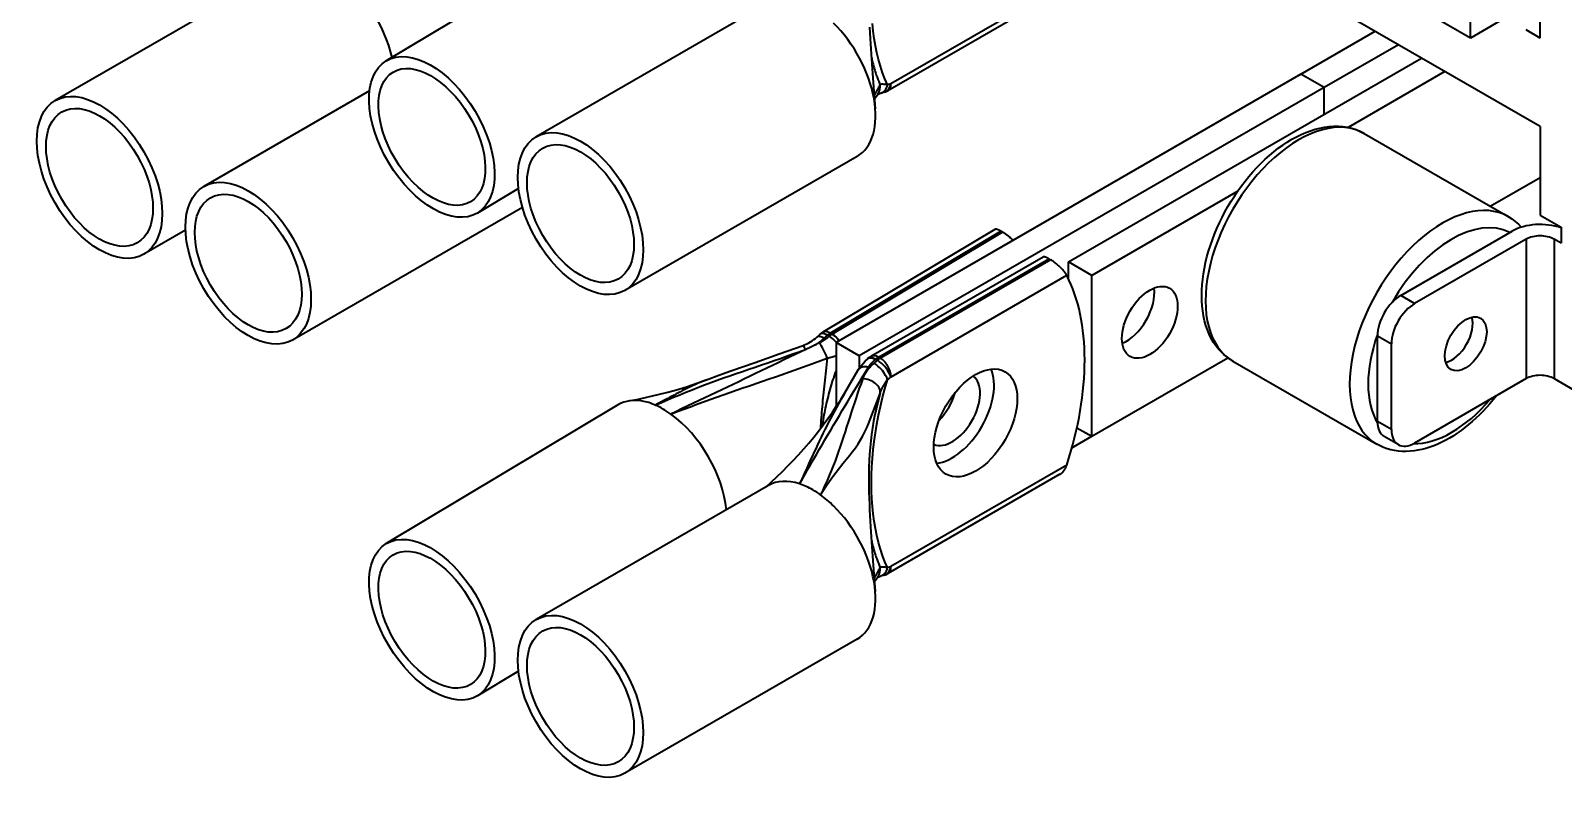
# Model space of a CAD drawing. Header units: millimetres. Extents: x -116965 to 323937, y 291661 to 566926.
# Drawn here: x -12207.3 to -11974.1, y 301772.8 to 301887.9 of the extents above; entities that cross this region are included whole.
import ezdxf

# ---------------------------------------------------------------- set-up
doc = ezdxf.new("R2010")
doc.units = ezdxf.units.MM
doc.layers.add('Visible Edges(Schneider)', color=7, linetype='Continuous', lineweight=35)
doc.layers.add('Visible Tangent Edges(Schneider)', color=7, linetype='Continuous', lineweight=35)

msp = doc.modelspace()

# ---------------------------------------------------------------- linework, layer by layer
at = {"layer": 'Visible Edges(Schneider)'}
for p, q in [((-11988.260336, 301886.81154), (-12028.211869, 301909.877569)), ((-11977.653734, 301886.81154), (-11977.653734, 301907.223955)), ((-12117.86906, 301904.493078), (-12153.218613, 301883.345402)), ((-11977.653734, 301873.339347), (-12026.090548, 301901.304355)), ((-12168.249297, 301897.695372), (-12203.604635, 301877.291825)), ((-12050.716628, 301893.898687), (-12076.902068, 301878.787084)), ((-12095.063745, 301892.18402), (-12130.419083, 301871.780473)), ((-11981.896374, 301890.485775), (-11988.260336, 301886.81154)), ((-11988.260336, 301886.81154), (-11988.260336, 301889.26103)), ((-12014.069733, 301881.300188), (-12002.756025, 301887.832161)), ((-11977.653734, 301886.81154), (-11979.775054, 301888.036285)), ((-11999.220491, 301885.79092), (-12010.534199, 301879.258947)), ((-12049.425072, 301852.722808), (-11995.684957, 301883.749678)), ((-11992.149423, 301881.708437), (-12006.864326, 301873.212783)), ((-12014.069733, 301881.300188), (-12084.780411, 301840.475359)), ((-12010.534199, 301879.258947), (-12081.244877, 301838.434118)), ((-12010.534199, 301879.258947), (-12014.069733, 301881.300188)), ((-12010.534199, 301875.176464), (-12010.534199, 301879.258947)), ((-12155.75993, 301878.780763), (-12180.977218, 301864.22788)), ((-12078.932256, 301877.573485), (-12078.400435, 301878.340688)), ((-12077.473563, 301878.547268), (-12077.983632, 301878.406087)), ((-12004.423286, 301872.288682), (-11982.502976, 301859.632985)), ((-11977.653734, 301873.339347), (-11977.653734, 301859.867153)), ((-12081.568144, 301868.798794), (-12116.923482, 301848.395248)), ((-11985.230898, 301861.207951), (-11977.653734, 301865.582629)), ((-12133.112862, 301863.910777), (-12139.357147, 301860.175168)), ((-12023.663756, 301863.513628), (-12045.889538, 301850.681567)), ((-12132.510162, 301861.024662), (-12167.481617, 301840.842655)), ((-11977.653734, 301859.867153), (-11974.471753, 301858.030036)), ((-12183.766594, 301857.566819), (-12190.109034, 301853.9066)), ((-12060.621554, 301857.681792), (-12086.808008, 301842.01589)), ((-12059.441146, 301857.253543), (-12059.723989, 301857.416842)), ((-11998.866937, 301847.619704), (-11981.896374, 301857.417663)), ((-11979.775054, 301856.192918), (-11996.745617, 301846.39496)), ((-11974.471753, 301855.580546), (-11975.532413, 301856.192918)), ((-11974.471753, 301858.030036), (-11974.471753, 301855.580546)), ((-12053.293284, 301853.468561), (-12079.477728, 301838.357533)), ((-12052.391849, 301853.211198), (-12052.109006, 301853.047899)), ((-12045.889538, 301850.681567), (-12049.425072, 301852.722808)), ((-12049.425072, 301850.18634), (-12049.425072, 301852.722808)), ((-12045.889538, 301826.186669), (-12045.889538, 301850.681567)), ((-12084.780411, 301840.475359), (-12084.780411, 301830.684166)), ((-12081.244877, 301838.434118), (-12084.780411, 301840.475359)), ((-12002.402471, 301828.432035), (-12002.402471, 301841.49598)), ((-12000.281151, 301827.20729), (-12000.281151, 301840.271235)), ((-12081.244877, 301838.434118), (-12081.244877, 301836.544307)), ((-12079.952124, 301838.005654), (-12079.882391, 301838.066961)), ((-12045.889538, 301826.186669), (-12025.179845, 301838.143416)), ((-12024.423286, 301837.647666), (-12002.502976, 301824.991969)), ((-12083.457494, 301832.811928), (-12081.399007, 301836.298532)), ((-11979.775054, 301834.964007), (-11996.745617, 301825.166048)), ((-11975.532413, 301834.964007), (-11962.097385, 301827.20729)), ((-12117.86906, 301831.008385), (-12153.218613, 301809.86071)), ((-12048.885283, 301824.457075), (-12045.889538, 301826.186669)), ((-12048.137012, 301827.484249), (-12045.889538, 301826.186669)), ((-11999.245617, 301824.918404), (-12001.366937, 301826.143149)), ((-12095.063745, 301818.699327), (-12130.419083, 301798.295781)), ((-12050.716628, 301820.413994), (-12076.902068, 301805.302392)), ((-12078.932256, 301804.088792), (-12078.400435, 301804.855996)), ((-12077.473563, 301805.062576), (-12077.983632, 301804.921395)), ((-12081.568144, 301795.314102), (-12116.923482, 301774.910556)), ((-12133.112862, 301790.426085), (-12139.357147, 301786.690475))]:
    msp.add_line(p, q, dxfattribs=at)
at = {"layer": 'Visible Edges(Schneider)', "flags": 128}
for points in [[(-12079.681531, 301888.460746), (-12079.63798, 301887.600804), (-12079.590536, 301886.760625), (-12079.540242, 301885.940662), (-12079.488136, 301885.141375), (-12079.435261, 301884.363218), (-12079.382657, 301883.606647), (-12079.330716, 301882.869233), (-12079.226696, 301881.433645), (-12079.122665, 301880.042869), (-12079.018896, 301878.68823), (-12078.915664, 301877.361055), (-12078.813102, 301876.053815)], [(-12078.485663, 301878.219147), (-12078.406442, 301878.258154), (-12078.294202, 301878.305018), (-12078.152161, 301878.355393), (-12077.983632, 301878.406087)], [(-12077.473563, 301878.547268), (-12077.162058, 301878.65676), (-12076.902068, 301878.787084)], [(-12024.423286, 301837.647665), (-12024.996766, 301838.012619), (-12025.537816, 301838.425255), (-12026.044496, 301838.882501), (-12026.514866, 301839.381283), (-12026.946987, 301839.918526), (-12027.339111, 301840.491054), (-12027.691294, 301841.095537), (-12028.00409, 301841.72963), (-12028.277978, 301842.391117), (-12028.513437, 301843.077784), (-12028.710944, 301843.787414), (-12028.871041, 301844.5179), (-12028.994538, 301845.267838), (-12029.082035, 301846.03578), (-12029.1341, 301846.82023), (-12029.151296, 301847.619696), (-12029.13419, 301848.432682), (-12029.083344, 301849.257692), (-12028.999268, 301850.093259), (-12028.88244, 301850.937832), (-12028.733453, 301851.78976), (-12028.552897, 301852.647385), (-12028.341364, 301853.509054), (-12028.099447, 301854.373112), (-12027.827735, 301855.237902), (-12027.526847, 301856.101701), (-12027.197575, 301856.962711), (-12026.840772, 301857.819174), (-12026.457292, 301858.669327), (-12026.04799, 301859.51141), (-12025.61372, 301860.343664), (-12025.155336, 301861.164324), (-12024.673791, 301861.971603), (-12024.170174, 301862.763823), (-12023.645572, 301863.539351), (-12023.101073, 301864.296555), (-12022.537768, 301865.033801), (-12021.956746, 301865.749457), (-12021.359105, 301866.441891), (-12020.746033, 301867.109566), (-12020.11869, 301867.751109), (-12019.47822, 301868.365164), (-12018.825764, 301868.950374), (-12018.162465, 301869.505383), (-12017.489465, 301870.028833), (-12016.807902, 301870.519402), (-12016.118858, 301870.975945), (-12015.42335, 301871.397245), (-12014.722392, 301871.782073), (-12014.016998, 301872.129199), (-12013.308184, 301872.437391), (-12012.596964, 301872.705421), (-12011.884166, 301872.932034), (-12011.170637, 301873.115792), (-12010.458061, 301873.255188), (-12009.748166, 301873.348713), (-12009.042677, 301873.39486), (-12008.34332, 301873.392121), (-12007.651822, 301873.338988), (-12006.970629, 301873.233712), (-12006.303489, 301873.075757), (-12005.654091, 301872.865409), (-12005.026127, 301872.602955), (-12004.423286, 301872.288682)], [(-11982.502976, 301859.632985), (-11981.96027, 301859.289689), (-11981.446091, 301858.903782), (-11980.962542, 301858.477739), (-11980.511728, 301858.014038)], [(-12059.72399, 301857.416841), (-12059.776799, 301857.44687), (-12059.828994, 301857.475612), (-12059.880454, 301857.503002), (-12059.931063, 301857.528975), (-12059.98071, 301857.55346), (-12060.029275, 301857.576394), (-12060.076646, 301857.597709), (-12060.122706, 301857.617339), (-12060.167339, 301857.635217), (-12060.210429, 301857.651278), (-12060.251868, 301857.66545), (-12060.291536, 301857.677674), (-12060.329384, 301857.687937), (-12060.365399, 301857.696273), (-12060.399564, 301857.702721), (-12060.431865, 301857.707316), (-12060.462288, 301857.710095), (-12060.490811, 301857.711098), (-12060.517427, 301857.710359), (-12060.542115, 301857.707916), (-12060.564864, 301857.703806), (-12060.585659, 301857.698064), (-12060.60448, 301857.69073), (-12060.621518, 301857.681761)], [(-12057.853961, 301856.021448), (-12057.913946, 301856.079863), (-12057.974535, 301856.137695), (-12058.035596, 301856.194827), (-12058.09713, 301856.251261), (-12058.16014, 301856.307911), (-12058.224713, 301856.364851), (-12058.290662, 301856.421907), (-12058.3578, 301856.478906), (-12058.425938, 301856.535674), (-12058.49489, 301856.592037), (-12058.564471, 301856.64782), (-12058.634487, 301856.702853), (-12058.70476, 301856.756956), (-12058.775092, 301856.809963), (-12058.8453, 301856.861715), (-12058.915192, 301856.912106), (-12058.984589, 301856.961029), (-12059.053308, 301857.008377), (-12059.121165, 301857.054049), (-12059.187978, 301857.097936), (-12059.253567, 301857.139934), (-12059.317747, 301857.179937), (-12059.380334, 301857.217842), (-12059.441147, 301857.253542)], [(-12052.39185, 301853.211197), (-12052.444042, 301853.240849), (-12052.495664, 301853.269207), (-12052.546607, 301853.296208), (-12052.596754, 301853.32179), (-12052.646001, 301853.345884), (-12052.694231, 301853.368429), (-12052.741335, 301853.389362), (-12052.787202, 301853.408615), (-12052.831721, 301853.426127), (-12052.874779, 301853.441835), (-12052.916267, 301853.455669), (-12052.956073, 301853.467573), (-12052.994135, 301853.477523), (-12053.030442, 301853.485552), (-12053.064973, 301853.4917), (-12053.09771, 301853.496004), (-12053.128642, 301853.498503), (-12053.15775, 301853.499231), (-12053.185014, 301853.498231), (-12053.210425, 301853.495535), (-12053.233958, 301853.491187), (-12053.255606, 301853.48522), (-12053.275344, 301853.477676), (-12053.293268, 301853.468544)], [(-12049.677731, 301850.69551), (-12049.726474, 301850.785425), (-12049.782603, 301850.879903), (-12049.845829, 301850.978348), (-12049.915878, 301851.080155), (-12049.992467, 301851.184726), (-12050.075313, 301851.29146), (-12050.164109, 301851.399758), (-12050.25826, 301851.508978), (-12050.35699, 301851.618432), (-12050.459532, 301851.727428), (-12050.565102, 301851.835284), (-12050.672938, 301851.941302), (-12050.782501, 301852.045028), (-12050.896517, 301852.148997), (-12051.015106, 301852.25329), (-12051.137177, 301852.356872), (-12051.261652, 301852.458699), (-12051.387441, 301852.557736), (-12051.513452, 301852.652965), (-12051.638596, 301852.743605), (-12051.761791, 301852.82904), (-12051.881976, 301852.908645), (-12051.998071, 301852.981805), (-12052.109008, 301853.047898)], [(-12087.201308, 301841.725237), (-12087.020746, 301841.873373), (-12086.808008, 301842.01589)], [(-12104.498687, 301834.788991), (-12102.643305, 301835.484729), (-12100.790433, 301836.15253), (-12097.102379, 301837.445796), (-12093.433498, 301838.72844), (-12089.782283, 301840.027426)], [(-12089.782283, 301840.027426), (-12089.493404, 301840.140008), (-12089.208847, 301840.267846), (-12088.931234, 301840.409397), (-12088.663091, 301840.562824), (-12088.405629, 301840.72682), (-12088.159628, 301840.900311), (-12087.92678, 301841.081542), (-12087.708653, 301841.268598)], [(-12088.040559, 301840.066648), (-12088.09183, 301840.03952), (-12088.14322, 301840.012539), (-12088.19473, 301839.985705), (-12088.246361, 301839.959022), (-12088.298112, 301839.93249), (-12088.349982, 301839.906113), (-12088.40197, 301839.879893), (-12088.454075, 301839.853831), (-12088.506297, 301839.82793), (-12088.558636, 301839.802193), (-12088.611089, 301839.776621), (-12088.663657, 301839.751217), (-12088.716341, 301839.725981), (-12088.769141, 301839.700915), (-12088.822055, 301839.67602), (-12088.875084, 301839.651298), (-12088.928227, 301839.62675), (-12088.981483, 301839.602377), (-12089.034853, 301839.578181), (-12089.088336, 301839.554163), (-12089.14193, 301839.530325), (-12089.195635, 301839.506667), (-12089.24945, 301839.483191), (-12089.303373, 301839.459898)], [(-12081.399007, 301836.298532), (-12081.078624, 301836.783627), (-12080.727871, 301837.225208), (-12080.351362, 301837.630928), (-12079.952124, 301838.005653)], [(-12079.882391, 301838.066961), (-12079.696972, 301838.215234), (-12079.477728, 301838.357533)], [(-12116.375802, 301831.56765), (-12114.866809, 301831.86206), (-12113.361334, 301832.18146), (-12111.861094, 301832.528821), (-12110.367813, 301832.907114), (-12108.883211, 301833.319306), (-12107.409009, 301833.76837), (-12105.946927, 301834.257275), (-12104.498687, 301834.788991)], [(-12095.471072, 301818.464259), (-12094.617422, 301819.244733), (-12093.771738, 301820.041988), (-12092.935252, 301820.855747), (-12092.109192, 301821.685739), (-12091.29479, 301822.531686), (-12090.493275, 301823.393318), (-12089.705876, 301824.270356), (-12088.933824, 301825.162532), (-12088.178349, 301826.069569), (-12087.440682, 301826.991193), (-12086.72205, 301827.927131), (-12086.023686, 301828.877107), (-12085.346818, 301829.840849), (-12084.692677, 301830.818082), (-12084.062492, 301831.808533), (-12083.457494, 301832.811928)], [(-11984.311381, 301832.344958), (-11984.801035, 301831.734186), (-11985.302847, 301831.139743), (-11985.816113, 301830.562603), (-11986.340124, 301830.003675), (-11986.874186, 301829.463788), (-11987.417601, 301828.943768), (-11987.969673, 301828.444444), (-11988.529707, 301827.966641), (-11989.097004, 301827.511188), (-11989.670868, 301827.078911), (-11990.25061, 301826.670574), (-11990.83559, 301826.286864), (-11991.425188, 301825.928531), (-11992.018786, 301825.596325), (-11992.615764, 301825.290995), (-11993.215507, 301825.013291), (-11993.817393, 301824.763965), (-11994.420804, 301824.543765), (-11995.025296, 301824.353465), (-11995.630362, 301824.193955), (-11996.23496, 301824.066151), (-11996.838037, 301823.970976), (-11997.438541, 301823.909349), (-11998.035421, 301823.882187), (-11998.627622, 301823.890412), (-11999.214092, 301823.934942), (-11999.793408, 301824.016878), (-12000.363258, 301824.136738), (-12000.92139, 301824.294352), (-12001.465554, 301824.489545), (-12001.993499, 301824.722143), (-12002.502977, 301824.991968)], [(-12078.868146, 301829.493231), (-12079.066479, 301828.494403), (-12079.237414, 301827.491306), (-12079.382485, 301826.48596), (-12079.503224, 301825.480381), (-12079.601166, 301824.476587), (-12079.677845, 301823.476596), (-12079.734795, 301822.482424), (-12079.773548, 301821.49609), (-12079.795639, 301820.519612), (-12079.802602, 301819.555008), (-12079.79597, 301818.604294), (-12079.778415, 301817.669879), (-12079.752789, 301816.753392), (-12079.720147, 301815.855298), (-12079.681531, 301814.976054), (-12079.63798, 301814.116112), (-12079.590536, 301813.275932), (-12079.540242, 301812.455969), (-12079.488136, 301811.656682), (-12079.435261, 301810.878525), (-12079.382657, 301810.121955), (-12079.330716, 301809.384541), (-12079.226696, 301807.948953), (-12079.122665, 301806.558177), (-12079.018896, 301805.203538), (-12078.915664, 301803.876363), (-12078.813102, 301802.569123)], [(-12050.716637, 301820.414016), (-12050.660637, 301820.447847), (-12050.605062, 301820.484301), (-12050.55002, 301820.523308), (-12050.495616, 301820.5648), (-12050.441953, 301820.608712), (-12050.389141, 301820.654974), (-12050.337284, 301820.703518), (-12050.286485, 301820.754277), (-12050.23685, 301820.807185), (-12050.188486, 301820.862172), (-12050.141498, 301820.919171), (-12050.095993, 301820.978112), (-12050.052048, 301821.038903), (-12050.009711, 301821.1014), (-12049.969023, 301821.165457), (-12049.930016, 301821.230933), (-12049.892729, 301821.297681), (-12049.857206, 301821.365555), (-12049.823479, 301821.434414), (-12049.791589, 301821.504112), (-12049.761577, 301821.574502), (-12049.733474, 301821.645443), (-12049.707327, 301821.716787), (-12049.683168, 301821.788393)], [(-12078.485663, 301804.734454), (-12078.406442, 301804.773462), (-12078.294202, 301804.820326), (-12078.152161, 301804.8707), (-12077.983632, 301804.921395)], [(-12077.473563, 301805.062576), (-12077.162058, 301805.172068), (-12076.902068, 301805.302392)]]:
    msp.add_lwpolyline(points, dxfattribs=at)
at = {"layer": 'Visible Edges(Schneider)'}
for centre, major_axis, ratio, start_param, end_param in [((-12161.501496, 301886.002759), (-6.7478, 11.692613), 0.5774756636, 4.2163052071, 5.3735407794), ((-12088.315944, 301880.491407), (6.7478, -11.692613), 0.5774756636, 0, 2.0205080017), ((-11977.653734, 301854.968174), (-6, 0), 0.5773502692, 4.1533991144, 5.4977871438), ((-11977.653734, 301854.968174), (-3, 0), 0.5773502692, 3.926990817, 5.4977871438), ((-12077.002236, 301820.474563), (21.25, 36.80608), 0.5773502692, 5.0680101825, 5.9271296789), ((-12040.586237, 301845.578463), (3, 5.196152), 0.5773502692, 3.7717298997, 5.6530480611), ((-12040.586237, 301845.578463), (-3, -5.196152), 0.5773502692, 0.6301372461, 2.5114554075), ((-11998.866937, 301843.537221), (-2.5, -4.330127), 0.5773502692, 3.926990817, 5.4977871438), ((-11996.745617, 301842.312477), (2.5, 4.330127), 0.5773502692, 0.7853981634, 2.3561944902), ((-11991.088763, 301841.49598), (-2.25, -3.897114), 0.5773502692, 0.4908826783, 2.6507099753), ((-11991.088763, 301841.49598), (2.25, 3.897114), 0.5773502692, 3.6324753319, 5.7923026289), ((-12227.623495, 301213.514777), (-901.977596, -1019.446865), 0.2510860478, 4.2855385261, 4.2860857914), ((-12067.102742, 301830.269152), (3, 5.196152), 0.5773502692, 3.2005523725, 6.2242255882), ((-12067.102742, 301830.269152), (4.5, 7.794229), 0.5773502692, 3.5453073402, 5.8794706205), ((-11977.653734, 301833.739263), (-3, 0), 0.5773502692, 3.926990817, 5.4977871438), ((-12070.638276, 301832.310393), (3, 5.196152), 0.5773502692, 4.2930204806, 5.1317574802), ((-12110.938328, 301819.423268), (-6.930733, 11.585117), 0.5668103666, 5.824697988, 6.2831853072), ((-12110.938328, 301819.423268), (-6.930733, 11.585117), 0.5668103666, 5.6132578639, 5.824697988), ((-12110.938328, 301819.423268), (-6.930733, 11.585117), 0.5668103666, 5.3645478748, 5.6132578639), ((-12110.938328, 301819.423268), (-6.930733, 11.585117), 0.5668103666, 4.0164354647, 5.3645478748), ((-11998.866937, 301830.473276), (-2.5, -4.330127), 0.5773502692, 5.4977871438, 6.2831853072), ((-11996.745617, 301829.248531), (-2.5, -4.330127), 0.5773502692, 5.4977871438, 7.0685834706), ((-12088.315944, 301807.006715), (-6.7478, 11.692613), 0.5774756636, 5.7102864328, 6.2831853072), ((-12088.315944, 301807.006715), (-6.7478, 11.692613), 0.5774756636, 5.4978957739, 5.7102864328), ((-12088.315944, 301807.006715), (-6.7478, 11.692613), 0.5774756636, 5.3735407794, 5.4978957739), ((-12088.315944, 301807.006715), (-6.7478, 11.692613), 0.5774756636, 5.1621006553, 5.3735407794), ((-12088.315944, 301807.006715), (6.7478, -11.692613), 0.5774756636, 0, 2.0205080017)]:
    msp.add_ellipse(centre, major_axis=major_axis, ratio=ratio, start_param=start_param, end_param=end_param, dxfattribs=at)
for centre, major_axis, ratio in [((-12146.28788, 301871.760285), (-6.930733, 11.585117), 0.5668103666), ((-12146.28788, 301871.760285), (-5.903958, 9.868804), 0.5668103666), ((-12196.856834, 301865.599213), (-6.7478, 11.692613), 0.5774756636), ((-12196.856834, 301865.599213), (-5.748126, 9.960374), 0.5774756636), ((-12123.671283, 301860.087861), (6.7478, -11.692613), 0.5774756636), ((-12123.671283, 301860.087861), (5.748126, -9.960374), 0.5774756636), ((-12174.229417, 301852.535267), (6.7478, -11.692613), 0.5774756636), ((-12174.229417, 301852.535267), (5.748126, -9.960374), 0.5774756636), ((-12037.050703, 301843.537221), (3, 5.196152), 0.5773502692), ((-11988.967442, 301840.271235), (-2.25, -3.897114), 0.5773502692), ((-12063.567208, 301828.227911), (4.5, 7.794229), 0.5773502692), ((-12146.28788, 301798.275593), (-6.930733, 11.585117), 0.5668103666), ((-12146.28788, 301798.275593), (-5.903958, 9.868804), 0.5668103666), ((-12123.671283, 301786.603168), (6.7478, -11.692613), 0.5774756636), ((-12123.671283, 301786.603168), (5.748126, -9.960374), 0.5774756636)]:
    msp.add_ellipse(centre, major_axis=major_axis, ratio=ratio, dxfattribs=at)
at = {"layer": 'Visible Tangent Edges(Schneider)'}
for p, q in [((-12049.683169, 301895.273084), (-12076.425347, 301879.840188)), ((-12076.460932, 301879.824906), (-12076.970494, 301879.683865)), ((-12085.65664, 301841.902776), (-12059.723989, 301857.416842)), ((-12059.441146, 301857.253543), (-12085.360044, 301841.747705)), ((-11979.775054, 301856.192918), (-11979.775054, 301834.964007)), ((-11975.532413, 301856.192918), (-11975.532413, 301834.964007)), ((-12078.32775, 301838.243604), (-12052.391849, 301853.211198)), ((-12052.109006, 301853.047899), (-12078.045554, 301838.079931)), ((-12076.419562, 301835.262814), (-12049.677732, 301850.695509)), ((-11996.745617, 301846.39496), (-11998.866937, 301847.619704)), ((-12085.37377, 301841.739534), (-12085.65664, 301841.902776)), ((-12086.100396, 301841.571662), (-12085.817856, 301841.408263)), ((-12085.360044, 301841.747705), (-12085.37377, 301841.739534)), ((-12002.402471, 301841.49598), (-12000.281151, 301840.271235)), ((-12078.846433, 301837.858652), (-12078.776181, 301837.919773)), ((-12000.281151, 301827.20729), (-12002.402471, 301828.432035)), ((-12049.683169, 301821.788392), (-12076.425347, 301806.355495)), ((-12076.460932, 301806.340214), (-12076.970494, 301806.199173))]:
    msp.add_line(p, q, dxfattribs=at)
at = {"layer": 'Visible Tangent Edges(Schneider)', "flags": 128}
for points in [[(-12076.97077, 301879.684584), (-12077.357135, 301880.593066), (-12077.710991, 301881.536599), (-12078.032064, 301882.514479), (-12078.319981, 301883.525732), (-12078.574221, 301884.568226), (-12078.794626, 301885.639993), (-12078.981068, 301886.739101), (-12079.133417, 301887.863624), (-12079.251553, 301889.011623)], [(-12079.404941, 301883.928068), (-12079.363462, 301883.738222), (-12079.320801, 301883.549611), (-12079.276957, 301883.36225), (-12079.231927, 301883.176149), (-12079.185709, 301882.991324), (-12079.1383, 301882.807786), (-12079.089699, 301882.625549), (-12079.039902, 301882.444626), (-12078.988909, 301882.26503), (-12078.936715, 301882.086773), (-12078.88332, 301881.909869), (-12078.82872, 301881.734331), (-12078.772915, 301881.560174), (-12078.715911, 301881.387426), (-12078.657709, 301881.216091), (-12078.598307, 301881.046173), (-12078.537708, 301880.877674), (-12078.47591, 301880.710597), (-12078.412913, 301880.544945), (-12078.348717, 301880.38072), (-12078.283323, 301880.217924), (-12078.21673, 301880.056562), (-12078.148938, 301879.896635), (-12078.079947, 301879.738147)], [(-12078.07972, 301879.737121), (-12078.116925, 301879.670693), (-12078.154111, 301879.604126), (-12078.191282, 301879.537419), (-12078.228439, 301879.470571), (-12078.265586, 301879.403579), (-12078.302726, 301879.336443), (-12078.339862, 301879.269161), (-12078.376996, 301879.201732), (-12078.414132, 301879.134154), (-12078.451273, 301879.066427), (-12078.488421, 301878.998547), (-12078.52558, 301878.930515), (-12078.562752, 301878.862329), (-12078.599941, 301878.793988), (-12078.637149, 301878.725489), (-12078.674379, 301878.656831), (-12078.711634, 301878.588014), (-12078.748917, 301878.519036), (-12078.786232, 301878.449895), (-12078.823581, 301878.38059), (-12078.860959, 301878.31112), (-12078.898365, 301878.241483), (-12078.935807, 301878.171678), (-12078.973292, 301878.101703)], [(-12076.970494, 301879.683865), (-12077.032195, 301879.694184), (-12077.092815, 301879.703862), (-12077.152313, 301879.71289), (-12077.210647, 301879.721257), (-12077.267777, 301879.728955), (-12077.32366, 301879.735973), (-12077.378258, 301879.742305), (-12077.431533, 301879.747941), (-12077.483444, 301879.752873), (-12077.533958, 301879.757093), (-12077.583034, 301879.760595), (-12077.630651, 301879.763372), (-12077.676849, 301879.76542), (-12077.721615, 301879.76673), (-12077.764897, 301879.767289), (-12077.806642, 301879.767086), (-12077.846802, 301879.766113), (-12077.885328, 301879.764361), (-12077.922177, 301879.761823), (-12077.9573, 301879.758491), (-12077.990654, 301879.754358), (-12078.022201, 301879.749421), (-12078.051902, 301879.743677), (-12078.07972, 301879.737121)], [(-12076.425347, 301879.840188), (-12076.426845, 301879.839332), (-12076.428343, 301879.838495), (-12076.429842, 301879.837676), (-12076.43134, 301879.836876), (-12076.432838, 301879.836094), (-12076.434334, 301879.835332), (-12076.43583, 301879.834587), (-12076.437324, 301879.833862), (-12076.438817, 301879.833157), (-12076.440308, 301879.83247), (-12076.441797, 301879.831803), (-12076.443284, 301879.831155), (-12076.44477, 301879.830527), (-12076.446253, 301879.829917), (-12076.447734, 301879.829328), (-12076.449212, 301879.828757), (-12076.450689, 301879.828206), (-12076.452162, 301879.827675), (-12076.453633, 301879.827164), (-12076.4551, 301879.826672), (-12076.456564, 301879.826201), (-12076.458024, 301879.825749), (-12076.45948, 301879.825318), (-12076.460932, 301879.824906)], [(-12086.100396, 301841.571662), (-12086.082333, 301841.587797), (-12086.064213, 301841.603745), (-12086.04604, 301841.619502), (-12086.027817, 301841.635067), (-12086.009546, 301841.650436), (-12085.991231, 301841.665608), (-12085.972875, 301841.680579), (-12085.954481, 301841.695347), (-12085.936052, 301841.709909), (-12085.917592, 301841.724262), (-12085.899102, 301841.738406), (-12085.880583, 301841.75234), (-12085.862036, 301841.766064), (-12085.84346, 301841.779576), (-12085.824858, 301841.792878), (-12085.806229, 301841.805967), (-12085.787576, 301841.818842), (-12085.768904, 301841.831501), (-12085.750216, 301841.84394), (-12085.731514, 301841.856158), (-12085.712802, 301841.868152), (-12085.694084, 301841.879921), (-12085.675362, 301841.891463), (-12085.65664, 301841.902776)], [(-12088.04056, 301840.066648), (-12087.975122, 301840.105333), (-12087.910198, 301840.144477), (-12087.845774, 301840.184082), (-12087.781816, 301840.224163), (-12087.718301, 301840.264729), (-12087.655236, 301840.305772), (-12087.592634, 301840.347281), (-12087.530503, 301840.389246), (-12087.468851, 301840.431656), (-12087.407688, 301840.474503), (-12087.347021, 301840.517777), (-12087.286859, 301840.561467), (-12087.22721, 301840.605564), (-12087.168082, 301840.650057), (-12087.109483, 301840.694937), (-12087.051422, 301840.740195), (-12086.993906, 301840.785819), (-12086.936945, 301840.831799), (-12086.880545, 301840.878125), (-12086.824713, 301840.924787), (-12086.769457, 301840.971776), (-12086.714782, 301841.019082), (-12086.660698, 301841.066694), (-12086.60721, 301841.114602)], [(-12087.293238, 301840.42519), (-12087.324379, 301840.410257), (-12087.355521, 301840.395325), (-12087.386662, 301840.380391), (-12087.417803, 301840.365457), (-12087.448943, 301840.350522), (-12087.480084, 301840.335587), (-12087.511224, 301840.320651), (-12087.542363, 301840.305714), (-12087.573502, 301840.290777), (-12087.604641, 301840.275839), (-12087.63578, 301840.260901), (-12087.666919, 301840.245962), (-12087.698057, 301840.231022), (-12087.729195, 301840.216082), (-12087.760332, 301840.201141), (-12087.79147, 301840.186199), (-12087.822607, 301840.171258), (-12087.853744, 301840.156315), (-12087.88488, 301840.141372), (-12087.916016, 301840.126428), (-12087.947152, 301840.111484), (-12087.978288, 301840.096539), (-12088.009424, 301840.081593), (-12088.040559, 301840.066647)], [(-12085.817856, 301841.408263), (-12085.871668, 301841.361332), (-12085.926203, 301841.31479), (-12085.981453, 301841.268655), (-12086.037407, 301841.222946), (-12086.094056, 301841.17768), (-12086.15139, 301841.132877), (-12086.2094, 301841.088554), (-12086.268075, 301841.04473), (-12086.327393, 301841.001431), (-12086.387348, 301840.958673), (-12086.447941, 301840.916469), (-12086.509175, 301840.87483), (-12086.571052, 301840.833769), (-12086.633575, 301840.793297), (-12086.696745, 301840.753427), (-12086.760566, 301840.714171), (-12086.825036, 301840.675549), (-12086.890141, 301840.637587), (-12086.955866, 301840.600312), (-12087.022194, 301840.563751), (-12087.089111, 301840.527932), (-12087.156601, 301840.492881), (-12087.224648, 301840.458624), (-12087.293238, 301840.42519)], [(-12086.60721, 301841.114602), (-12086.586102, 301841.133672), (-12086.564992, 301841.15274), (-12086.543881, 301841.171805), (-12086.52277, 301841.190868), (-12086.501658, 301841.209928), (-12086.480546, 301841.228986), (-12086.459432, 301841.248042), (-12086.438318, 301841.267096), (-12086.417203, 301841.286147), (-12086.396088, 301841.305197), (-12086.374971, 301841.324243), (-12086.353854, 301841.343288), (-12086.332736, 301841.362331), (-12086.311618, 301841.381371), (-12086.290499, 301841.40041), (-12086.269379, 301841.419446), (-12086.248259, 301841.43848), (-12086.227137, 301841.457512), (-12086.206015, 301841.476542), (-12086.184893, 301841.49557), (-12086.163769, 301841.514596), (-12086.142646, 301841.53362), (-12086.121521, 301841.552642), (-12086.100396, 301841.571662)], [(-12085.37377, 301841.739534), (-12085.392465, 301841.728233), (-12085.411166, 301841.716701), (-12085.429872, 301841.704939), (-12085.448577, 301841.692948), (-12085.467279, 301841.68073), (-12085.485976, 301841.668287), (-12085.504662, 301841.655621), (-12085.523337, 301841.642733), (-12085.541996, 301841.629625), (-12085.560636, 301841.6163), (-12085.579255, 301841.602759), (-12085.597848, 301841.589006), (-12085.616412, 301841.575042), (-12085.634946, 301841.56087), (-12085.653444, 301841.546492), (-12085.671905, 301841.531911), (-12085.690324, 301841.517129), (-12085.7087, 301841.502148), (-12085.727028, 301841.486973), (-12085.745306, 301841.471604), (-12085.76353, 301841.456047), (-12085.781699, 301841.440302), (-12085.799809, 301841.424373), (-12085.817856, 301841.408263)], [(-12112.293727, 301830.94372), (-12111.363529, 301831.344308), (-12110.431709, 301831.742121), (-12109.497894, 301832.136323), (-12108.561708, 301832.526079), (-12107.622778, 301832.910555), (-12106.68073, 301833.288915), (-12105.735191, 301833.660323), (-12104.785785, 301834.023945), (-12103.832272, 301834.379084), (-12102.875518, 301834.726575), (-12101.916251, 301835.067766), (-12100.955086, 301835.403942), (-12099.992637, 301835.736382), (-12099.02952, 301836.06637), (-12098.06635, 301836.395189), (-12097.103743, 301836.724119), (-12096.142068, 301837.054101), (-12095.181157, 301837.385183), (-12094.221094, 301837.717662), (-12093.261973, 301838.05185), (-12092.30389, 301838.388059), (-12091.346914, 301838.726516), (-12090.391069, 301839.067308), (-12089.436383, 301839.410542)], [(-12089.303373, 301839.459897), (-12090.160648, 301839.04746), (-12091.017823, 301838.634724), (-12091.874947, 301838.221754), (-12092.732069, 301837.808618), (-12093.58924, 301837.395381), (-12094.446509, 301836.982112), (-12095.303936, 301836.568891), (-12096.161578, 301836.155796), (-12097.01946, 301835.742861), (-12097.877607, 301835.330119), (-12098.736045, 301834.917603), (-12099.5948, 301834.505344), (-12100.453896, 301834.093376), (-12101.313359, 301833.681731), (-12102.173212, 301833.270443), (-12103.033459, 301832.859526), (-12103.894069, 301832.448914), (-12104.755007, 301832.038526), (-12105.616241, 301831.628287), (-12106.477737, 301831.218114), (-12107.339461, 301830.80793), (-12108.20138, 301830.397657), (-12109.063461, 301829.987214), (-12109.92567, 301829.576522)], [(-12109.92567, 301829.576522), (-12108.936082, 301829.952694), (-12107.945043, 301830.325773), (-12106.952612, 301830.695737), (-12105.958852, 301831.06257), (-12104.963822, 301831.426252), (-12103.967582, 301831.786762), (-12102.970193, 301832.144081), (-12101.971717, 301832.49819), (-12100.972241, 301832.849091), (-12099.972136, 301833.19714), (-12098.971825, 301833.542951), (-12097.971715, 301833.887139), (-12096.972212, 301834.230318), (-12095.973723, 301834.573103), (-12094.976653, 301834.916111), (-12093.981409, 301835.259955), (-12092.988409, 301835.60534), (-12091.997944, 301835.952974), (-12091.010159, 301836.303308), (-12090.025197, 301836.656784), (-12089.043201, 301837.013846), (-12088.064219, 301837.374811), (-12087.088129, 301837.739743), (-12086.114823, 301838.108703)], [(-12089.436383, 301839.410542), (-12089.430823, 301839.412551), (-12089.425265, 301839.414565), (-12089.419709, 301839.416583), (-12089.414154, 301839.418605), (-12089.4086, 301839.420631), (-12089.403048, 301839.422661), (-12089.397498, 301839.424695), (-12089.391949, 301839.426734), (-12089.386401, 301839.428776), (-12089.380855, 301839.430823), (-12089.375311, 301839.432873), (-12089.369768, 301839.434928), (-12089.364226, 301839.436987), (-12089.358686, 301839.439049), (-12089.353148, 301839.441116), (-12089.347611, 301839.443187), (-12089.342076, 301839.445262), (-12089.336542, 301839.447341), (-12089.33101, 301839.449424), (-12089.32548, 301839.451511), (-12089.319951, 301839.453602), (-12089.314423, 301839.455697), (-12089.308898, 301839.457796), (-12089.303373, 301839.459899)], [(-12086.114501, 301838.108691), (-12086.170942, 301837.612026), (-12086.22709, 301837.121066), (-12086.282733, 301836.635433), (-12086.337661, 301836.154752), (-12086.391751, 301835.678719), (-12086.444946, 301835.207203), (-12086.497153, 301834.740091), (-12086.548275, 301834.277267), (-12086.598217, 301833.818617), (-12086.646885, 301833.364025), (-12086.694185, 301832.913381), (-12086.740046, 301832.466607), (-12086.784397, 301832.023627), (-12086.827168, 301831.584364), (-12086.868287, 301831.148748), (-12086.907683, 301830.716745), (-12086.945324, 301830.287947), (-12086.981176, 301829.861892), (-12087.015181, 301829.438414), (-12087.047275, 301829.017468), (-12087.077395, 301828.599012), (-12087.105477, 301828.183), (-12087.131456, 301827.769389), (-12087.155269, 301827.35814)], [(-12086.114823, 301838.108703), (-12086.055107, 301838.120812), (-12085.995724, 301838.133242), (-12085.936677, 301838.145988), (-12085.87797, 301838.159046), (-12085.819607, 301838.172411), (-12085.761591, 301838.186079), (-12085.703925, 301838.200044), (-12085.646615, 301838.214303), (-12085.589662, 301838.228849), (-12085.533071, 301838.243679), (-12085.476845, 301838.258788), (-12085.420988, 301838.274171), (-12085.365503, 301838.289823), (-12085.310395, 301838.30574), (-12085.255666, 301838.321917), (-12085.20132, 301838.338349), (-12085.147359, 301838.355032), (-12085.09378, 301838.371962), (-12085.040584, 301838.389137), (-12084.987768, 301838.406555), (-12084.935333, 301838.424212), (-12084.883278, 301838.442107), (-12084.831603, 301838.460236), (-12084.780306, 301838.478598)], [(-12079.007054, 301837.308729), (-12079.105507, 301837.221801), (-12079.202147, 301837.133684), (-12079.296897, 301837.044423), (-12079.389681, 301836.954061), (-12079.48042, 301836.862647), (-12079.569037, 301836.770228), (-12079.655458, 301836.676856), (-12079.739607, 301836.582582), (-12079.821411, 301836.487455), (-12079.900798, 301836.391526), (-12079.977694, 301836.294855), (-12080.052046, 301836.197468), (-12080.123903, 301836.099251), (-12080.193228, 301836.000191), (-12080.259919, 301835.900354), (-12080.323874, 301835.799813), (-12080.384997, 301835.698643), (-12080.443198, 301835.596912), (-12080.498385, 301835.494696), (-12080.550465, 301835.39207), (-12080.599352, 301835.289104), (-12080.644967, 301835.185872), (-12080.687231, 301835.082447), (-12080.726068, 301834.978899)], [(-12079.850655, 301836.70525), (-12079.818971, 301836.756502), (-12079.786231, 301836.807552), (-12079.752461, 301836.858383), (-12079.71769, 301836.908985), (-12079.681943, 301836.959342), (-12079.645249, 301837.009444), (-12079.607634, 301837.059275), (-12079.569125, 301837.108824), (-12079.529749, 301837.158075), (-12079.489538, 301837.20701), (-12079.448506, 301837.255632), (-12079.406655, 301837.303953), (-12079.363991, 301837.351982), (-12079.320532, 301837.399715), (-12079.276297, 301837.44714), (-12079.231305, 301837.49425), (-12079.185575, 301837.541033), (-12079.139128, 301837.587482), (-12079.091981, 301837.63359), (-12079.044155, 301837.679344), (-12078.995668, 301837.724735), (-12078.94654, 301837.769757), (-12078.896789, 301837.814399), (-12078.846433, 301837.858652)], [(-12078.49206, 301837.757087), (-12078.513465, 301837.738417), (-12078.534876, 301837.719744), (-12078.55629, 301837.70107), (-12078.57771, 301837.682397), (-12078.599134, 301837.663722), (-12078.620562, 301837.645047), (-12078.641995, 301837.626372), (-12078.663433, 301837.607694), (-12078.684875, 301837.589016), (-12078.706322, 301837.570338), (-12078.727773, 301837.551658), (-12078.749229, 301837.532978), (-12078.770689, 301837.514297), (-12078.792154, 301837.495613), (-12078.813624, 301837.476929), (-12078.835098, 301837.458245), (-12078.856576, 301837.43956), (-12078.878059, 301837.420873), (-12078.899547, 301837.402185), (-12078.921039, 301837.383497), (-12078.942536, 301837.364807), (-12078.964038, 301837.346116), (-12078.985544, 301837.327422), (-12079.007054, 301837.308729)], [(-12078.776181, 301837.919773), (-12078.757885, 301837.935666), (-12078.739542, 301837.95136), (-12078.721155, 301837.966854), (-12078.702725, 301837.982147), (-12078.684253, 301837.997236), (-12078.665741, 301838.012122), (-12078.647192, 301838.026802), (-12078.628605, 301838.041276), (-12078.609983, 301838.055542), (-12078.591327, 301838.0696), (-12078.572638, 301838.083449), (-12078.553919, 301838.097084), (-12078.535171, 301838.110507), (-12078.516395, 301838.123716), (-12078.497595, 301838.136711), (-12078.478772, 301838.149486), (-12078.459928, 301838.162042), (-12078.441067, 301838.174378), (-12078.422195, 301838.186487), (-12078.403312, 301838.198372), (-12078.384423, 301838.210027), (-12078.365531, 301838.221452), (-12078.346638, 301838.232644), (-12078.32775, 301838.243604)], [(-12078.776181, 301837.919773), (-12078.764337, 301837.913001), (-12078.752493, 301837.906229), (-12078.740649, 301837.899456), (-12078.728806, 301837.892684), (-12078.716964, 301837.885911), (-12078.705122, 301837.879135), (-12078.693281, 301837.87236), (-12078.68144, 301837.865586), (-12078.6696, 301837.858808), (-12078.65776, 301837.852031), (-12078.645921, 301837.845255), (-12078.634082, 301837.838476), (-12078.622244, 301837.831696), (-12078.610406, 301837.824917), (-12078.598569, 301837.818137), (-12078.586733, 301837.811356), (-12078.574897, 301837.804576), (-12078.563061, 301837.797793), (-12078.551226, 301837.79101), (-12078.539392, 301837.784227), (-12078.527558, 301837.777443), (-12078.515725, 301837.770659), (-12078.503892, 301837.763873), (-12078.49206, 301837.757087)], [(-12078.045554, 301838.079931), (-12078.064361, 301838.068997), (-12078.08317, 301838.057829), (-12078.10198, 301838.046432), (-12078.120786, 301838.034807), (-12078.139587, 301838.022954), (-12078.158377, 301838.010876), (-12078.177156, 301837.998574), (-12078.195918, 301837.986054), (-12078.214659, 301837.973314), (-12078.233378, 301837.960359), (-12078.252072, 301837.94719), (-12078.27074, 301837.933807), (-12078.289378, 301837.920213), (-12078.307987, 301837.906409), (-12078.326563, 301837.892395), (-12078.345105, 301837.878176), (-12078.363612, 301837.86375), (-12078.382083, 301837.849117), (-12078.400517, 301837.834283), (-12078.41891, 301837.819245), (-12078.437263, 301837.804005), (-12078.455573, 301837.788564), (-12078.473839, 301837.772924), (-12078.49206, 301837.757087)], [(-12078.045554, 301838.079931), (-12078.057319, 301838.086747), (-12078.069083, 301838.093563), (-12078.080847, 301838.10038), (-12078.09261, 301838.107196), (-12078.104372, 301838.114014), (-12078.116134, 301838.120831), (-12078.127895, 301838.127649), (-12078.139657, 301838.134467), (-12078.151416, 301838.141286), (-12078.163176, 301838.148105), (-12078.174935, 301838.154924), (-12078.186693, 301838.161744), (-12078.198451, 301838.168563), (-12078.210209, 301838.175383), (-12078.221965, 301838.182204), (-12078.233721, 301838.189025), (-12078.245477, 301838.195846), (-12078.257232, 301838.202668), (-12078.268986, 301838.20949), (-12078.28074, 301838.216312), (-12078.292493, 301838.223134), (-12078.304246, 301838.229957), (-12078.315998, 301838.23678), (-12078.32775, 301838.243604)], [(-12090.326177, 301818.944685), (-12089.903283, 301819.693992), (-12089.479112, 301820.442496), (-12089.053646, 301821.190187), (-12088.626865, 301821.937059), (-12088.198748, 301822.683105), (-12087.769277, 301823.428312), (-12087.338432, 301824.172678), (-12086.906192, 301824.916192), (-12086.472536, 301825.658843), (-12086.037471, 301826.400621), (-12085.601073, 301827.141537), (-12085.163422, 301827.881608), (-12084.724599, 301828.620846), (-12084.284686, 301829.35927), (-12083.843765, 301830.096894), (-12083.401916, 301830.833733), (-12082.959248, 301831.569811), (-12082.515934, 301832.30518), (-12082.07212, 301833.039889), (-12081.627954, 301833.773986), (-12081.183581, 301834.507517), (-12080.739148, 301835.240533), (-12080.294795, 301835.973093), (-12079.850655, 301836.70525)], [(-12080.726068, 301834.978899), (-12080.986951, 301834.244562), (-12081.243738, 301833.510171), (-12081.496584, 301832.775651), (-12081.745619, 301832.040917), (-12081.991128, 301831.305863), (-12082.233494, 301830.570369), (-12082.473103, 301829.834318), (-12082.710309, 301829.097575), (-12082.944922, 301828.359776), (-12083.17823, 301827.620883), (-12083.412146, 301826.881048), (-12083.64858, 301826.140421), (-12083.889443, 301825.399149), (-12084.136645, 301824.657379), (-12084.392098, 301823.915266), (-12084.657901, 301823.173085), (-12084.935826, 301822.431638), (-12085.224978, 301821.691004), (-12085.524182, 301820.951137), (-12085.832263, 301820.211999), (-12086.148046, 301819.473546), (-12086.470356, 301818.735738), (-12086.798019, 301817.998534), (-12087.129859, 301817.261888)], [(-12086.871989, 301827.728526), (-12086.820362, 301828.070724), (-12086.765533, 301828.413913), (-12086.707529, 301828.758013), (-12086.646375, 301829.102949), (-12086.582093, 301829.448643), (-12086.514709, 301829.795019), (-12086.444246, 301830.142002), (-12086.37073, 301830.489518), (-12086.29416, 301830.837611), (-12086.214506, 301831.186441), (-12086.131737, 301831.536149), (-12086.045871, 301831.886651), (-12085.956928, 301832.237857), (-12085.864925, 301832.589693), (-12085.769878, 301832.942086), (-12085.671805, 301833.294963), (-12085.570725, 301833.64825), (-12085.466655, 301834.001876), (-12085.359612, 301834.355766), (-12085.249614, 301834.709848), (-12085.136678, 301835.06405), (-12085.02082, 301835.418297), (-12084.902059, 301835.772519), (-12084.780411, 301836.126644)], [(-12076.965428, 301834.788646), (-12076.944173, 301834.807338), (-12076.922917, 301834.826031), (-12076.901662, 301834.844721), (-12076.880406, 301834.86341), (-12076.859149, 301834.8821), (-12076.837892, 301834.900785), (-12076.816635, 301834.919471), (-12076.795378, 301834.938154), (-12076.774121, 301834.956838), (-12076.752863, 301834.975521), (-12076.731604, 301834.994201), (-12076.710346, 301835.01288), (-12076.689087, 301835.031558), (-12076.667828, 301835.050236), (-12076.646569, 301835.068913), (-12076.62531, 301835.087588), (-12076.60405, 301835.106261), (-12076.58279, 301835.124935), (-12076.56153, 301835.143607), (-12076.54027, 301835.162279), (-12076.51901, 301835.180949), (-12076.497749, 301835.199617), (-12076.476488, 301835.218286), (-12076.455227, 301835.236954)], [(-12076.455227, 301835.236954), (-12076.453771, 301835.238222), (-12076.452312, 301835.239475), (-12076.45085, 301835.24071), (-12076.449384, 301835.241932), (-12076.447915, 301835.243136), (-12076.446442, 301835.244324), (-12076.444967, 301835.245497), (-12076.443489, 301835.246652), (-12076.442008, 301835.247791), (-12076.440524, 301835.248914), (-12076.439037, 301835.250019), (-12076.437549, 301835.251108), (-12076.436058, 301835.252179), (-12076.434565, 301835.253235), (-12076.433069, 301835.254273), (-12076.431572, 301835.255293), (-12076.430074, 301835.256296), (-12076.428574, 301835.257282), (-12076.427073, 301835.258249), (-12076.425571, 301835.259198), (-12076.424069, 301835.260129), (-12076.422567, 301835.261043), (-12076.421064, 301835.261937), (-12076.419562, 301835.262814)], [(-12104.498713, 301834.788979), (-12104.838155, 301834.65549), (-12105.175443, 301834.517912), (-12105.510698, 301834.376581), (-12105.84404, 301834.231725), (-12106.175591, 301834.08357), (-12106.505467, 301833.932343), (-12106.833791, 301833.778272), (-12107.160681, 301833.621582), (-12107.486257, 301833.462501), (-12107.810638, 301833.301257), (-12108.133947, 301833.138075), (-12108.4563, 301832.973184), (-12108.77782, 301832.80681), (-12109.098625, 301832.639179), (-12109.418836, 301832.47052), (-12109.73857, 301832.301058), (-12110.05795, 301832.131021), (-12110.377095, 301831.960636), (-12110.696123, 301831.790129), (-12111.015156, 301831.619728), (-12111.334313, 301831.44966), (-12111.653714, 301831.280151), (-12111.97348, 301831.111429), (-12112.293727, 301830.94372)], [(-12083.457377, 301832.811902), (-12083.777616, 301832.261542), (-12084.094003, 301831.709456), (-12084.406456, 301831.155415), (-12084.714893, 301830.599188), (-12085.019251, 301830.040463), (-12085.319695, 301829.479128), (-12085.616451, 301828.915157), (-12085.909748, 301828.348529), (-12086.199811, 301827.779215), (-12086.486869, 301827.207195), (-12086.771147, 301826.632441), (-12087.052873, 301826.054934), (-12087.332273, 301825.474645), (-12087.609633, 301824.891598), (-12087.885376, 301824.306017), (-12088.159716, 301823.718052), (-12088.432837, 301823.127839), (-12088.704925, 301822.535509), (-12088.976166, 301821.941201), (-12089.246746, 301821.345048), (-12089.516852, 301820.747185), (-12089.786668, 301820.147747), (-12090.056381, 301819.546868), (-12090.326177, 301818.944685)], [(-12087.129859, 301817.261888), (-12086.684914, 301817.972097), (-12086.226742, 301818.67822), (-12085.756384, 301819.377422), (-12085.274886, 301820.066863), (-12084.783291, 301820.743709), (-12084.282645, 301821.40512), (-12083.773993, 301822.048262), (-12083.258379, 301822.670298), (-12082.742753, 301823.270687), (-12082.264781, 301823.863643), (-12081.827718, 301824.454484), (-12081.427664, 301825.046084), (-12081.060718, 301825.641324), (-12080.722982, 301826.243076), (-12080.410555, 301826.85422), (-12080.119537, 301827.47763), (-12079.844461, 301828.113481), (-12079.579132, 301828.757198), (-12079.321282, 301829.40804), (-12079.068751, 301830.065409), (-12078.81938, 301830.728707), (-12078.571565, 301831.397427), (-12078.324527, 301832.07122), (-12078.077341, 301832.749716)], [(-12076.97077, 301806.199892), (-12077.357135, 301807.108374), (-12077.710991, 301808.051907), (-12078.032064, 301809.029786), (-12078.319981, 301810.04104), (-12078.574221, 301811.083534), (-12078.794626, 301812.155301), (-12078.981068, 301813.254409), (-12079.133417, 301814.378932), (-12079.251553, 301815.52693), (-12079.335577, 301816.696325), (-12079.385723, 301817.885038), (-12079.40221, 301819.091017), (-12079.385199, 301820.316288), (-12079.334524, 301821.563099), (-12079.249948, 301822.829663), (-12079.131342, 301824.114075), (-12078.978586, 301825.414412), (-12078.791682, 301826.728653), (-12078.570799, 301828.054705), (-12078.31611, 301829.390474), (-12078.027824, 301830.733765), (-12077.706449, 301832.081885), (-12077.352306, 301833.433558), (-12076.965643, 301834.787831)], [(-12078.077578, 301832.748234), (-12078.114412, 301832.612527), (-12078.150908, 301832.476812), (-12078.187065, 301832.341092), (-12078.222883, 301832.205368), (-12078.258362, 301832.069641), (-12078.293503, 301831.933916), (-12078.328305, 301831.798192), (-12078.362768, 301831.662473), (-12078.396893, 301831.52676), (-12078.430679, 301831.391054), (-12078.464126, 301831.25536), (-12078.497235, 301831.119679), (-12078.530005, 301830.984013), (-12078.562437, 301830.848361), (-12078.59453, 301830.712729), (-12078.626285, 301830.577117), (-12078.657702, 301830.441529), (-12078.68878, 301830.305964), (-12078.719521, 301830.170426), (-12078.749922, 301830.034918), (-12078.779986, 301829.89944), (-12078.809711, 301829.763993), (-12078.839098, 301829.628587), (-12078.868144, 301829.493232)], [(-12078.077341, 301832.749716), (-12078.049478, 301832.833251), (-12078.019718, 301832.917292), (-12077.988099, 301833.001776), (-12077.954662, 301833.08665), (-12077.919447, 301833.171849), (-12077.882498, 301833.25731), (-12077.843864, 301833.342972), (-12077.803592, 301833.428768), (-12077.761729, 301833.514637), (-12077.718327, 301833.600508), (-12077.673437, 301833.686324), (-12077.627115, 301833.772015), (-12077.579374, 301833.857592), (-12077.530172, 301833.943155), (-12077.479532, 301834.028675), (-12077.427494, 301834.114105), (-12077.374093, 301834.199395), (-12077.319368, 301834.284502), (-12077.263357, 301834.369376), (-12077.2061, 301834.453972), (-12077.147638, 301834.53824), (-12077.088011, 301834.622138), (-12077.02726, 301834.705621), (-12076.965428, 301834.788646)], [(-12079.404941, 301810.443376), (-12079.363462, 301810.25353), (-12079.320801, 301810.064919), (-12079.276957, 301809.877557), (-12079.231927, 301809.691457), (-12079.185709, 301809.506632), (-12079.1383, 301809.323094), (-12079.089699, 301809.140857), (-12079.039902, 301808.959934), (-12078.988909, 301808.780338), (-12078.936715, 301808.602081), (-12078.88332, 301808.425176), (-12078.82872, 301808.249638), (-12078.772915, 301808.075482), (-12078.715911, 301807.902733), (-12078.657709, 301807.731399), (-12078.598307, 301807.561481), (-12078.537708, 301807.392982), (-12078.47591, 301807.225905), (-12078.412913, 301807.060252), (-12078.348717, 301806.896027), (-12078.283323, 301806.733232), (-12078.21673, 301806.57187), (-12078.148938, 301806.411943), (-12078.079947, 301806.253454)], [(-12078.07972, 301806.252429), (-12078.116925, 301806.186001), (-12078.154111, 301806.119434), (-12078.191282, 301806.052727), (-12078.228439, 301805.985878), (-12078.265586, 301805.918887), (-12078.302726, 301805.851751), (-12078.339862, 301805.784469), (-12078.376996, 301805.71704), (-12078.414132, 301805.649462), (-12078.451273, 301805.581734), (-12078.488421, 301805.513855), (-12078.52558, 301805.445823), (-12078.562752, 301805.377637), (-12078.599941, 301805.309295), (-12078.637149, 301805.240796), (-12078.674379, 301805.172139), (-12078.711634, 301805.103322), (-12078.748917, 301805.034344), (-12078.786232, 301804.965203), (-12078.823581, 301804.895898), (-12078.860959, 301804.826428), (-12078.898365, 301804.756791), (-12078.935807, 301804.686986), (-12078.973292, 301804.61701)], [(-12076.970494, 301806.199173), (-12077.032195, 301806.209492), (-12077.092815, 301806.21917), (-12077.152313, 301806.228197), (-12077.210647, 301806.236565), (-12077.267777, 301806.244262), (-12077.32366, 301806.251281), (-12077.378258, 301806.257613), (-12077.431533, 301806.263248), (-12077.483444, 301806.268181), (-12077.533958, 301806.272401), (-12077.583034, 301806.275903), (-12077.630651, 301806.27868), (-12077.676849, 301806.280728), (-12077.721615, 301806.282037), (-12077.764897, 301806.282596), (-12077.806642, 301806.282394), (-12077.846802, 301806.281421), (-12077.885328, 301806.279669), (-12077.922177, 301806.277131), (-12077.9573, 301806.273798), (-12077.990654, 301806.269665), (-12078.022201, 301806.264728), (-12078.051902, 301806.258984), (-12078.07972, 301806.252429)], [(-12076.425347, 301806.355495), (-12076.426845, 301806.35464), (-12076.428343, 301806.353803), (-12076.429842, 301806.352984), (-12076.43134, 301806.352184), (-12076.432838, 301806.351402), (-12076.434334, 301806.350639), (-12076.43583, 301806.349895), (-12076.437324, 301806.34917), (-12076.438817, 301806.348464), (-12076.440308, 301806.347778), (-12076.441797, 301806.347111), (-12076.443284, 301806.346463), (-12076.44477, 301806.345834), (-12076.446253, 301806.345225), (-12076.447734, 301806.344635), (-12076.449212, 301806.344065), (-12076.450689, 301806.343514), (-12076.452162, 301806.342983), (-12076.453633, 301806.342472), (-12076.4551, 301806.34198), (-12076.456564, 301806.341509), (-12076.458024, 301806.341057), (-12076.45948, 301806.340625), (-12076.460932, 301806.340214)]]:
    msp.add_lwpolyline(points, dxfattribs=at)
at = {"layer": 'Visible Tangent Edges(Schneider)'}
for centre, major_axis, ratio, start_param, end_param in [((-12080.282177, 301879.663204), (1.881742, -1.322516), 0.8957407168, 0, 0.6997994976), ((-12078.59684, 301880.622836), (0.613208, -2.216749), 0.7042221608, 0, 0.9496170074), ((-12078.087277, 301880.763877), (0.613714, -2.216609), 0.7041397918, 0, 0.9494562735), ((-12078.051693, 301880.779159), (1.149625, -1.992075), 0.5774756636, 0, 0.7855067935), ((-12014.423286, 301854.968174), (-10, -17.320508), 0.5773502692, 3.1415926536, 6.2831853072), ((-11992.502976, 301842.312477), (10, 17.320508), 0.5773502692, 0, 3.1415926536), ((-11991.088763, 301841.49598), (9, 15.588457), 0.5773502692, 0.021611667, 1.5752991034), ((-12085.662713, 301840.015638), (-1.538594, 1.709599), 0.4006922812, 5.3941595163, 6.2831853072), ((-12085.627216, 301840.042129), (-1.180792, 1.973761), 0.5668103666, 5.4889028693, 6.2831853072), ((-12089.002889, 301837.863508), (-0.779395, 2.163919), 0.0705436992, 5.4831697309, 6.2831853071), ((-12086.169824, 301839.55921), (-1.538829, 1.709388), 0.4005504821, 5.3937307262, 6.2831853072), ((-12086.857041, 301838.873216), (0.990031, -2.076015), 0.1649353788, 1.116384594, 2.3332438885), ((-12085.38022, 301839.852585), (1.519022, -1.727013), 0.3927057109, 1.5982906348, 2.2569232896), ((-12085.344346, 301839.878887), (1.172246, -1.978848), 0.5639131759, 1.6666566241, 2.3497548729), ((-12085.33062, 301839.887058), (-1.180792, 1.973761), 0.5668103666, 4.8056762964, 5.4889028693), ((-11991.088763, 301841.49598), (-9, -15.588457), 0.5773502692, 5.0210899578, 5.9744843298), ((-12078.433368, 301836.278408), (-1.518757, 1.727246), 0.4125085956, 5.3998267088, 6.2831853072), ((-12078.363883, 301836.339497), (-1.518508, 1.727464), 0.4126540405, 5.3996143955, 6.2831853072), ((-12078.328103, 301836.365458), (-1.149625, 1.992075), 0.5774756636, 5.4978957739, 6.2831853072), ((-12078.591774, 301835.727617), (-1.518971, 1.727057), 0.4123826051, 3.8279801856, 5.4009653959), ((-12078.081572, 301836.175925), (1.517495, -1.728355), 0.4132478224, 0.6867403981, 2.2579663059), ((-12078.045908, 301836.201785), (1.149625, -1.992075), 0.5774756636, 0.7855067935, 2.3563031203), ((-12079.421262, 301835.124426), (-1.977746, 1.174105), 0.5768478291, 5.2491973044, 6.2831853072), ((-12080.279834, 301833.395304), (2.168706, -0.765974), 0.6416619238, 0.0846406085, 1.9957059988), ((-11991.088763, 301841.49598), (-9, -15.588457), 0.5773502692, 0.3087009774, 1.2612804131), ((-12080.282177, 301806.178512), (1.881742, -1.322516), 0.8957407168, 0, 0.6997994976), ((-12078.59684, 301807.138144), (0.613208, -2.216749), 0.7042221608, 0, 0.9496170074), ((-12078.087277, 301807.279185), (0.613714, -2.216609), 0.7041397918, 0, 0.9494562735), ((-12078.051693, 301807.294467), (1.149625, -1.992075), 0.5774756636, 0, 0.7855067935)]:
    msp.add_ellipse(centre, major_axis=major_axis, ratio=ratio, start_param=start_param, end_param=end_param, dxfattribs=at)

doc.saveas('drawing.dxf')
